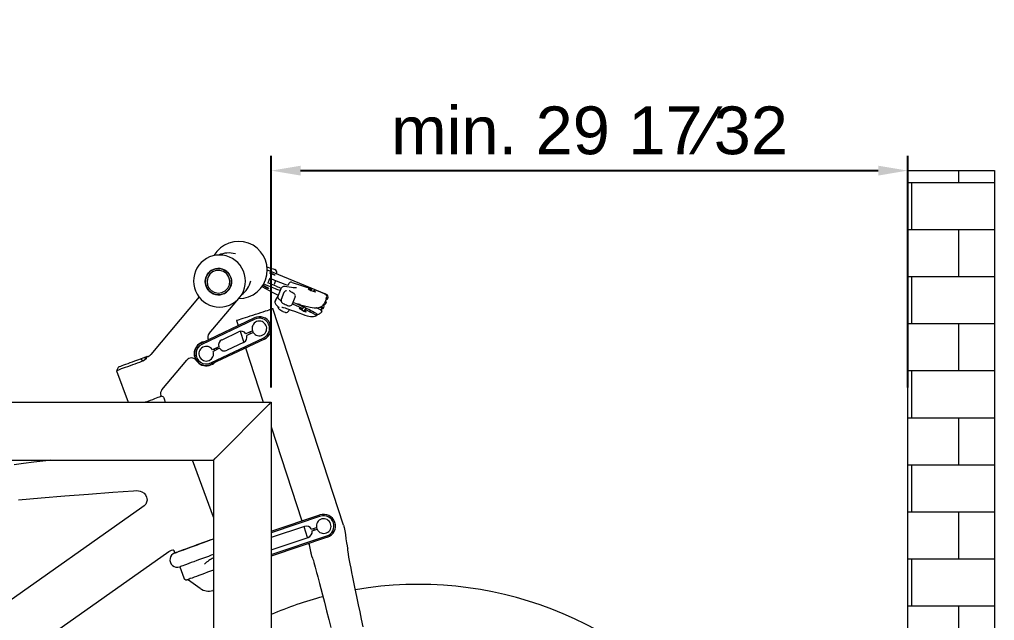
# Model space of a CAD drawing. Header units: inches. Extents: x -9 to 508, y -1 to 141.
# Drawn here: x 386.9 to 420.07, y 120.35 to 140.79 of the extents above; entities that cross this region are included whole.
import ezdxf

# ---------------------------------------------------------------- set-up
doc = ezdxf.new("R2010")
doc.units = ezdxf.units.IN
doc.header["$PDSIZE"] = -1
doc.layers.add('ZANO_R', color=7, linetype='Continuous', lineweight=0)
doc.layers.add('ZANO_W', color=1, linetype='Continuous', lineweight=0)
doc.styles.get("Standard").update_dxf_attribs({"font": 'arial.ttf'})
doc.dimstyles.new('amerykanie', dxfattribs={"dimtxt": 50, "dimasz": 50, "dimexe": 0.5, "dimexo": 0.5, "dimgap": 1, "dimtad": 1, "dimdec": 0, "dimzin": 0, "dimlunit": 5, "dimtxsty": 'Standard', "dimcen": 0.09, "dimclrd": 1, "dimclre": 1, "dimclrt": 1, "dimazin": 0, "dimtfac": 1, "dimtdec": 0, "dimtmove": 0, "dimatfit": 3, "dimfxl": 1, "dimtzin": 0, "dimarcsym": 1})

# ---------------------------------------------------------------- blocks, each defined once
blk = doc.blocks.new('*D387')
at = {"layer": 'Defpoints', "color": 0}
for p in [(417.116, 135.648), (395.463, 127.774), (417.116, 127.774)]:
    blk.add_point(p, dxfattribs=at)
at = {"layer": 'ZANO_W', "color": 1, "lineweight": -2}
for p, q in [((395.463, 128.274), (395.463, 136.148)), ((417.116, 128.274), (417.116, 136.148)), ((396.463, 135.648), (416.116, 135.648))]:
    blk.add_line(p, q, dxfattribs=at)
at = {"layer": 'ZANO_W', "color": 1}
for points in [[(396.463, 135.814), (396.463, 135.481), (395.463, 135.648)], [(416.116, 135.481), (416.116, 135.814), (417.116, 135.648)]]:
    blk.add_solid(points, dxfattribs=at)
at = {"layer": 'ZANO_W', "color": 1, "insert": (406.29, 137.006), "char_height": 1.625, "attachment_point": 5}
blk.add_mtext('min. 29 17⁄32', dxfattribs=at)
blk = doc.blocks.new('*D414')
at = {"layer": 'Defpoints', "color": 0}
for p in [(365.936, 125.805), (365.936, 125.805), (393.494, 125.805), (369.208, 120.137), (365.936, 96.435)]:
    blk.add_point(p, dxfattribs=at)
at = {"layer": 'ZANO_W', "color": 1, "lineweight": -2}
blk.add_arc((365.936, 125.805), 6.545, 278.7629, 351.2371, dxfattribs=at)
at = {"layer": 'ZANO_W', "color": 1}
for points in [[(372.57, 124.795), (372.238, 124.821), (372.48, 125.805)], [(366.92, 119.503), (366.945, 119.171), (365.936, 119.26)]]:
    blk.add_solid(points, dxfattribs=at)
at = {"layer": 'ZANO_W', "color": 1, "insert": (369.616, 122.125), "char_height": 1.625, "attachment_point": 5, "rotation": 45}
blk.add_mtext("90%%d0'", dxfattribs=at)

msp = doc.modelspace()

# ---------------------------------------------------------------- hatches: boundary and pattern name
at = {"layer": 'ZANO_R', "ltscale": 10, "transparency": 33554602}
h = msp.add_hatch(dxfattribs=at)
h.set_pattern_fill('AR-B816', color=256, scale=0.007874)
h.set_pattern_definition([(0, (-27.5438, 120.8462), (0, 1.599997), []), (90, (-27.5438, 120.8462), (-1.599997, 1.599997), [1.599997, -1.599997])])
h.paths.add_polyline_path([(417.1165, 135.64767), (417.1165, 96.27767), (420.06925, 96.27767), (420.06925, 135.64767)])

# ---------------------------------------------------------------- linework, layer by layer
at = {"layer": 'ZANO_R'}
for p, q in [((417.1165, 96.27767), (417.1165, 135.64767)), ((417.1165, 135.64767), (420.06925, 135.64767)), ((420.06925, 135.64767), (420.06925, 96.27767)), ((363.967, 127.77367), (395.463, 127.77367)), ((395.463, 127.77367), (395.463, 96.43515)), ((395.38426, 127.69493), (393.57324, 125.88391)), ((365.9355, 125.80517), (393.4945, 125.80517)), ((393.4945, 125.80517), (393.4945, 96.43515))]:
    msp.add_line(p, q, dxfattribs=at)
at = {"layer": 'ZANO_R', "color": 253}
for p, q in [((395.31735, 132.3798), (395.4393, 132.33642)), ((397.33745, 131.44186), (395.33863, 132.26728)), ((395.64478, 132.14085), (395.64994, 132.15535)), ((395.14612, 131.70639), (395.51186, 131.50844)), ((395.20273, 131.79644), (395.59673, 131.63862)), ((395.34906, 131.82915), (395.37866, 131.84624)), ((395.6272, 131.71775), (395.34906, 131.82915)), ((395.39412, 131.94394), (395.36646, 131.87471)), ((395.41359, 131.99069), (395.69173, 131.87928)), ((395.61129, 131.9115), (395.5594, 131.78161)), ((396.04736, 131.78744), (396.03446, 131.75513)), ((396.17523, 131.84927), (396.84498, 131.62504)), ((395.69767, 131.41257), (395.66418, 131.35064)), ((395.78735, 131.6322), (395.69517, 131.40144)), ((395.69813, 131.4017), (395.69778, 131.4004)), ((395.78982, 131.63121), (395.79015, 131.63252)), ((395.89474, 131.49902), (395.80256, 131.26826)), ((396.84498, 131.62504), (396.81975, 131.6093)), ((396.82343, 131.5711), (396.84498, 131.62504)), ((396.91149, 131.57095), (396.90001, 131.54221)), ((396.91199, 131.57151), (396.94371, 131.5913)), ((397.27846, 131.46352), (397.28383, 131.46131)), ((393.00648, 131.35258), (391.36614, 129.39771)), ((393.35107, 130.1103), (394.28699, 131.22568)), ((395.66418, 131.35065), (395.59904, 131.23046)), ((395.6012, 131.22929), (395.6016, 131.23077)), ((395.79958, 131.26619), (395.80092, 131.25952)), ((396.18499, 131.11534), (396.27718, 131.3461)), ((396.18837, 131.1238), (396.53495, 130.96364)), ((396.30976, 131.12812), (396.52692, 131.02776)), ((397.17827, 131.03504), (397.20973, 131.05467)), ((397.26397, 131.13529), (397.25106, 131.10298)), ((397.25909, 131.08648), (397.256, 131.08477)), ((397.25909, 131.08648), (397.28475, 131.1013)), ((397.26411, 131.13538), (397.26397, 131.13529)), ((397.33896, 131.29687), (397.2788, 131.14628)), ((397.28058, 131.15073), (397.30834, 131.13934)), ((397.29441, 131.18535), (397.32217, 131.17395)), ((397.30126, 131.13525), (397.30834, 131.13934)), ((397.30834, 131.13934), (397.32217, 131.17395)), ((397.32217, 131.17395), (397.34075, 131.18468)), ((397.32762, 131.1508), (397.34144, 131.18542)), ((397.33034, 131.30144), (397.34325, 131.33374)), ((397.33034, 131.30144), (397.33048, 131.30152)), ((397.33128, 131.27765), (397.35904, 131.26625)), ((397.35904, 131.26625), (397.37287, 131.30087)), ((397.37762, 131.27698), (397.35904, 131.26625)), ((397.36578, 131.29678), (397.37287, 131.30087)), ((397.37832, 131.27772), (397.37762, 131.27698)), ((397.37832, 131.27772), (397.39214, 131.31234)), ((397.92133, 123.59048), (395.52153, 130.95955)), ((396.05765, 130.87777), (396.07031, 130.90114)), ((396.0725, 130.90496), (396.08497, 130.92803)), ((396.53495, 130.96364), (396.50966, 130.94776)), ((396.56106, 131.0118), (396.53495, 130.96364)), ((396.53879, 130.9703), (396.53845, 130.9701)), ((396.53861, 130.97038), (396.53879, 130.9703)), ((396.5612, 131.01173), (396.53879, 130.9703)), ((396.63769, 130.97497), (396.59654, 130.89904)), ((396.597, 130.89952), (396.6288, 130.91948)), ((396.6288, 130.91948), (396.65448, 130.96686)), ((396.94628, 130.75486), (396.95137, 130.75205)), ((396.97942, 130.79712), (397.0067, 130.78203)), ((397.11276, 130.92324), (397.00771, 130.98167)), ((397.11491, 130.92712), (397.01607, 130.98189)), ((397.05427, 130.75617), (397.05443, 130.75627)), ((397.10566, 130.78303), (397.13133, 130.79785)), ((397.11402, 131.00138), (397.21507, 130.94547)), ((397.16007, 131.01053), (397.1484, 131.01703)), ((397.16218, 131.01453), (397.15305, 131.01959)), ((397.15776, 130.90155), (397.18929, 130.95973)), ((397.15777, 130.90154), (397.18925, 130.95975)), ((397.16924, 130.83681), (397.16986, 130.83795)), ((397.16979, 130.83782), (397.17178, 130.84132)), ((397.17178, 130.84132), (397.18951, 130.8741)), ((397.21507, 130.94547), (397.23365, 130.9562)), ((397.2343, 130.95683), (397.25204, 130.98957)), ((397.25204, 130.98957), (397.25389, 130.99315)), ((397.25388, 130.99315), (397.2545, 130.99429)), ((393.08048, 129.78467), (394.88643, 130.64404)), ((394.90792, 130.5989), (393.10197, 129.73952)), ((394.28543, 130.55701), (394.34153, 130.38475)), ((393.78722, 129.89948), (394.35158, 130.16804)), ((394.40657, 130.18503), (394.52886, 129.80952)), ((394.82131, 130.2033), (394.60317, 130.0995)), ((394.84709, 130.14912), (394.62896, 130.04532)), ((394.73054, 130.16011), (394.75632, 130.10593)), ((393.40275, 129.10743), (395.2087, 129.96681)), ((395.23018, 129.92166), (393.42424, 129.06229)), ((394.52345, 129.80685), (393.95909, 129.53829)), ((393.68171, 129.66101), (393.46358, 129.55721)), ((393.70749, 129.60683), (393.48936, 129.50303)), ((393.54601, 129.53036), (393.52035, 129.58422)), ((393.61179, 129.5543), (393.58379, 129.61442)), ((393.61096, 129.62734), (393.63674, 129.57316)), ((394.59134, 129.61766), (395.19184, 127.77367)), ((391.01324, 129.24701), (391.13587, 129.29164)), ((391.01324, 129.24701), (391.11562, 129.17786)), ((391.20317, 129.24519), (391.11562, 129.17786)), ((391.20317, 129.24519), (391.13587, 129.29164)), ((391.74358, 128.19457), (392.59309, 129.20698)), ((390.26331, 128.97406), (390.20355, 128.84589)), ((390.20355, 128.84589), (390.5938, 127.77367)), ((391.71697, 127.97707), (391.70904, 127.99886)), ((391.78087, 127.9601), (391.71697, 127.97707)), ((391.81647, 127.88642), (391.85751, 127.77367)), ((395.463, 126.94103), (396.50649, 123.73675)), ((393.4945, 123.86084), (392.78682, 125.80517)), ((391.06269, 124.19593), (378.21009, 115.13306)), ((395.463, 123.38847), (397.1203, 123.94162)), ((397.13613, 123.89419), (395.463, 123.33576)), ((396.59077, 123.55403), (395.463, 123.17763)), ((396.56843, 123.54658), (396.68583, 123.18605)), ((396.83216, 123.45538), (397.00201, 123.51207)), ((396.85115, 123.39847), (397.02101, 123.45516)), ((395.463, 122.5978), (397.35775, 123.2302)), ((397.37358, 123.18277), (395.463, 122.54509)), ((395.463, 122.75594), (396.71741, 123.17461)), ((396.68522, 123.18793), (396.69198, 123.16612)), ((396.69713, 123.19181), (396.70391, 123.1701)), ((398.06106, 122.81644), (398.06383, 122.78878)), ((379.21775, 113.70229), (391.98314, 122.70367)), ((392.15024, 122.7299), (392.18, 122.64812)), ((396.87336, 122.45825), (396.84347, 122.53448)), ((392.35101, 122.17827), (392.48782, 121.80239)), ((393.4945, 122.06238), (393.29727, 121.99059)), ((393.04278, 121.44305), (392.64987, 121.71885)), ((393.4945, 121.37984), (393.47919, 121.37506))]:
    msp.add_line(p, q, dxfattribs=at)
at = {"layer": 'ZANO_R', "color": 253, "flags": 128}
for points in [[(394.02617, 132.13282), (394.0673, 132.06342), (394.0955, 131.98785), (394.10987, 131.90856), (394.10994, 131.82808), (394.0957, 131.74901), (394.06763, 131.67388), (394.02661, 131.60511), (393.97397, 131.54491), (393.91139, 131.49521), (393.8409, 131.45762), (393.76475, 131.43333), (393.6854, 131.42314), (393.60539, 131.42736), (393.5273, 131.44587), (393.45363, 131.47806), (393.38675, 131.52291), (393.32882, 131.57897), (393.28169, 131.64444), (393.24688, 131.71721), (393.22551, 131.79495), (393.21827, 131.87516), (393.22538, 131.95526), (393.24662, 132.03267), (393.28131, 132.10491), (393.32833, 132.16966), (393.38617, 132.22483), (393.45297, 132.26865), (393.52659, 132.29972), (393.60465, 132.31703), (393.68465, 132.32002), (393.76402, 132.30861), (393.84021, 132.28316), (393.91077, 132.24448), (393.97342, 132.19383), (394.02617, 132.13282)], [(394.0509, 132.09454), (394.00453, 132.16055), (393.94723, 132.21727), (393.88087, 132.26289), (393.80757, 132.29593), (393.72969, 132.31534), (393.64972, 132.32049), (393.57025, 132.31122), (393.49382, 132.28783), (393.4229, 132.25106), (393.35975, 132.20209), (393.30642, 132.14251), (393.2646, 132.07423), (393.23566, 131.99944), (393.22052, 131.92054), (393.21966, 131.84008), (393.23312, 131.76063), (393.26045, 131.68475), (393.30079, 131.61489), (393.35283, 131.55328), (393.41491, 131.5019), (393.48502, 131.46241), (393.56092, 131.43608), (393.64016, 131.42375), (393.7202, 131.42581), (393.79847, 131.44221), (393.87244, 131.47242), (393.93975, 131.51546), (393.99823, 131.56995), (394.04599, 131.63414), (394.08151, 131.70597), (394.10364, 131.78312), (394.11168, 131.86312), (394.10535, 131.9434), (394.08488, 132.02138), (394.0509, 132.09454)], [(393.33052, 131.67863), (393.4136, 131.57789), (393.52503, 131.51027), (393.65215, 131.48303), (393.78187, 131.49977), (393.89678, 131.55811), (393.98681, 131.65266), (394.03957, 131.77056), (394.05082, 131.90108), (394.01811, 132.02831), (393.94635, 132.13669), (393.84169, 132.21636), (393.71849, 132.25652), (393.58764, 132.25368), (393.46664, 132.20753), (393.36775, 132.12368), (393.30258, 132.01149), (393.27793, 131.8836), (393.29713, 131.75332), (393.33052, 131.67863)], [(395.3386, 132.26721), (395.33765, 132.26767), (395.33571, 132.26804), (395.33555, 132.26789)], [(395.58188, 132.09751), (395.57029, 132.09773), (395.54646, 132.10366), (395.51404, 132.1144), (395.47795, 132.12831), (395.4437, 132.14327), (395.41648, 132.15702), (395.40046, 132.16745), (395.39806, 132.17297), (395.40966, 132.17276), (395.43348, 132.16683), (395.4659, 132.15609), (395.50199, 132.14218), (395.53625, 132.12722), (395.56346, 132.11347), (395.57948, 132.10304), (395.58188, 132.09751)], [(395.4393, 132.33642), (395.48733, 132.31933), (395.5292, 132.30444), (395.56166, 132.29289), (395.58221, 132.28558), (395.58924, 132.28308)], [(395.36949, 131.64441), (395.35827, 131.64542), (395.3355, 131.6536), (395.30467, 131.66772), (395.27045, 131.68562), (395.23806, 131.70457), (395.21243, 131.72169), (395.19747, 131.73438), (395.19544, 131.7407), (395.20666, 131.73969), (395.22943, 131.73151), (395.26027, 131.71739), (395.29448, 131.69949), (395.32687, 131.68054), (395.3525, 131.66342), (395.36747, 131.65073), (395.36949, 131.64441)], [(396.32247, 131.6619), (396.32218, 131.66189), (396.31294, 131.66119), (396.29294, 131.66125), (396.26021, 131.66337), (396.21319, 131.66858), (396.15016, 131.67764), (396.07004, 131.69012), (395.98846, 131.70115), (395.92226, 131.70541), (395.88449, 131.70296), (395.86189, 131.69799), (395.83544, 131.68631), (395.81083, 131.66651), (395.79175, 131.63817), (395.79024, 131.6325)], [(396.04736, 131.78744), (396.06321, 131.81434), (396.0686, 131.82049)], [(395.69805, 131.40172), (395.68996, 131.37135), (395.69174, 131.33998), (395.70016, 131.31425), (395.7124, 131.29315), (395.72806, 131.27432), (395.75078, 131.2536), (395.78926, 131.22525), (395.79518, 131.22102)], [(396.27545, 131.34631), (396.28093, 131.35884), (396.28365, 131.39074), (396.27823, 131.41676), (396.26823, 131.4375), (396.2561, 131.45329), (396.24367, 131.46487), (396.23144, 131.47379), (396.21296, 131.48496), (396.17051, 131.50748), (396.13105, 131.52873), (396.10228, 131.54532), (396.0836, 131.55755), (396.07353, 131.56525), (396.07272, 131.56593)], [(396.78301, 131.61676), (396.75063, 131.62613), (396.72873, 131.63022), (396.7197, 131.62858), (396.72452, 131.6214), (396.74268, 131.60945), (396.77218, 131.59405), (396.80978, 131.57689), (396.85136, 131.55985), (396.89235, 131.54481), (396.92825, 131.53341), (396.95513, 131.5269), (396.97004, 131.526), (396.97133, 131.53081), (396.95888, 131.5408), (396.93403, 131.55487)], [(396.91199, 131.57151), (396.91142, 131.57064), (396.91185, 131.56938), (396.91326, 131.56775), (396.91564, 131.56576), (396.91896, 131.56345), (396.92317, 131.56084), (396.92822, 131.55797), (396.93403, 131.55487)], [(395.6018, 131.23069), (395.5901, 131.20073), (395.58825, 131.16905), (395.59371, 131.14205), (395.60372, 131.11888), (395.61795, 131.09698), (395.64026, 131.07128), (395.67749, 131.03615), (395.7019, 131.01339), (395.7152, 131.00015), (395.72085, 130.99389), (395.72077, 130.99405)], [(395.68418, 131.02991), (395.68522, 131.00635), (395.69406, 130.9803), (395.70455, 130.96335), (395.71647, 130.94984), (395.72973, 130.93825), (395.75141, 130.92267), (395.78489, 130.90168), (395.82441, 130.87912), (395.84842, 130.8665)], [(395.80359, 131.26856), (395.7961, 131.24323), (395.79683, 131.21347), (395.80858, 131.18066), (395.82003, 131.16431), (395.8332, 131.15125), (395.84614, 131.14163), (395.86332, 131.1314), (395.89659, 131.11484), (395.93715, 131.09699), (395.96577, 131.08554)], [(395.96577, 131.08554), (395.97935, 131.08011), (396.01823, 131.06628), (396.05309, 131.05608), (396.07436, 131.05211), (396.09809, 131.05163), (396.12735, 131.0584), (396.15336, 131.0733), (396.17522, 131.09717), (396.18326, 131.11555)], [(396.44861, 131.09081), (396.45065, 131.09027), (396.59786, 131.05184), (396.6992, 131.02671), (396.78419, 131.00747), (396.85496, 130.9938), (396.92142, 130.98449), (396.97595, 130.98081), (397.028, 130.98222), (397.07847, 130.99025), (397.1148, 131.00162), (397.1455, 131.01543), (397.17122, 131.02961), (397.17826, 131.03411)], [(397.23424, 131.07705), (397.24255, 131.07883), (397.25909, 131.08648)], [(394.28543, 130.55701), (394.29202, 130.55915), (394.31164, 130.56554), (394.34387, 130.57604), (394.38803, 130.59042), (394.44318, 130.60838), (394.50813, 130.62953), (394.58152, 130.65343), (394.66176, 130.67956), (394.74716, 130.70737), (394.83589, 130.73626), (394.92606, 130.76563), (395.01574, 130.79484), (395.10304, 130.82327), (395.18608, 130.85031), (395.2631, 130.87539), (395.33246, 130.89798), (395.39267, 130.91758), (395.44246, 130.9338), (395.48075, 130.94627), (395.50675, 130.95474), (395.51989, 130.95901), (395.52153, 130.95955)], [(395.82164, 131.00225), (395.82213, 131.00222), (395.83171, 131.00158), (395.8519, 130.99863), (395.88409, 130.99187), (395.93098, 130.97932), (395.98584, 130.96231), (396.05532, 130.93872), (396.14153, 130.90764), (396.25046, 130.86695), (396.34608, 130.83093)], [(395.84842, 130.8665), (395.86014, 130.86034), (395.89618, 130.84335), (395.93077, 130.83018), (395.95296, 130.82533), (395.98514, 130.82595), (396.01498, 130.83602), (396.04041, 130.85482), (396.05645, 130.87776)], [(396.34608, 130.83093), (396.4004, 130.81047), (396.52374, 130.76547), (396.60957, 130.73626), (396.68179, 130.71427), (396.74341, 130.69891), (396.80011, 130.6891), (396.85304, 130.68533), (396.90533, 130.68885), (396.95413, 130.70107), (396.98514, 130.71422), (397.01093, 130.72801), (397.02195, 130.735)], [(396.47446, 130.9585), (396.4436, 130.9711), (396.42259, 130.97711), (396.41375, 130.97588), (396.41804, 130.96755), (396.43499, 130.95303), (396.46275, 130.93391), (396.49826, 130.91229), (396.53763, 130.89054), (396.57653, 130.87106), (396.61071, 130.85597), (396.63641, 130.84694), (396.6508, 130.84495), (396.65231, 130.85022), (396.64078, 130.86218), (396.61747, 130.87952)], [(396.597, 130.89952), (396.59641, 130.89859), (396.59675, 130.89716), (396.59803, 130.89525), (396.60023, 130.89287), (396.60332, 130.89008), (396.60726, 130.88689), (396.612, 130.88335), (396.61747, 130.87952)], [(397.0553, 130.76196), (397.06209, 130.76533), (397.06757, 130.77032)], [(394.82131, 130.2033), (394.83533, 130.16981), (394.84709, 130.14912)], [(391.11562, 129.17786), (391.05326, 129.15516), (390.98281, 129.12951), (390.90605, 129.10158), (390.82491, 129.07204), (390.74143, 129.04166), (390.65772, 129.01119), (390.57588, 128.9814), (390.49798, 128.95305), (390.42597, 128.92684), (390.36167, 128.90344), (390.30669, 128.88343), (390.26243, 128.86732), (390.23, 128.85551), (390.2102, 128.84831), (390.20355, 128.84589)], [(390.26331, 128.97406), (390.265, 128.97467), (390.27845, 128.97957), (390.30494, 128.98921), (390.34363, 129.00329), (390.39332, 129.02138), (390.45249, 129.04291), (390.51927, 129.06722), (390.59161, 129.09355), (390.66725, 129.12108), (390.74384, 129.14895), (390.81901, 129.17631), (390.89041, 129.2023), (390.95583, 129.22611), (391.01324, 129.24701)], [(391.13587, 129.29164), (391.15427, 129.29834), (391.19663, 129.31376), (391.21497, 129.32043), (391.21496, 129.32043)], [(391.23638, 129.32558), (391.23646, 129.32565), (391.2357, 129.32504), (391.23326, 129.32298), (391.22937, 129.31912), (391.22491, 129.31358), (391.22057, 129.30646), (391.21791, 129.30066), (391.21475, 129.29214), (391.21382, 129.28896), (391.21264, 129.28419), (391.21114, 129.27762), (391.21088, 129.27632), (391.20843, 129.26423), (391.20317, 129.24519)], [(391.23646, 129.32565), (391.22571, 129.32304), (391.21497, 129.32043)], [(391.15814, 127.77367), (391.18839, 127.78468), (391.27108, 127.81478), (391.35173, 127.84413), (391.42836, 127.87203), (391.49908, 127.89777), (391.56215, 127.92072), (391.61602, 127.94033), (391.65936, 127.9561), (391.6911, 127.96765), (391.71046, 127.9747), (391.71697, 127.97707)], [(391.78072, 127.95954), (391.78055, 127.96007), (391.78062, 127.95986)], [(391.79421, 127.94758), (391.79534, 127.94448), (391.80293, 127.92363), (391.81647, 127.88642)], [(387.94656, 125.80517), (387.78868, 125.78476), (387.39058, 125.7339), (387.02964, 125.68828), (386.71113, 125.64839)], [(386.86771, 124.45528), (387.64021, 124.52077), (388.43735, 124.5861), (389.24853, 124.65003), (390.06898, 124.712), (390.7813, 124.76363)], [(390.78127, 124.76376), (390.86614, 124.76813), (390.94195, 124.76452), (391.00739, 124.75132), (391.06196, 124.73023), (391.14023, 124.67619), (391.1852, 124.62329), (391.22149, 124.55035), (391.23383, 124.49973), (391.23626, 124.44103), (391.22353, 124.37722), (391.19088, 124.31271), (391.13586, 124.25185), (391.06157, 124.19514)], [(396.90667, 123.48025), (396.9157, 123.44914), (396.92566, 123.42334)], [(397.00201, 123.51207), (397.00338, 123.50579), (397.02101, 123.45516)], [(397.92133, 123.59048), (397.94459, 123.51162), (397.96618, 123.40672), (397.98598, 123.27484), (398.00483, 123.13228), (398.02448, 122.99569), (398.04395, 122.89087), (398.06106, 122.81644)], [(393.49905, 123.12821), (393.48374, 123.12264), (393.40519, 123.09405), (393.31894, 123.06266), (393.22646, 123.029), (393.12935, 122.99365), (393.02925, 122.95722), (392.92789, 122.92033), (392.827, 122.8836), (392.7283, 122.84768), (392.63349, 122.81317), (392.54418, 122.78066), (392.4619, 122.75072), (392.38807, 122.72385), (392.32394, 122.7005), (392.27061, 122.68109), (392.22899, 122.66595), (392.19981, 122.65532), (392.18354, 122.64941), (392.18, 122.64812)], [(392.18, 122.64812), (392.18664, 122.65053), (392.20642, 122.65773), (392.23902, 122.6696), (392.28387, 122.68592), (392.34021, 122.70643), (392.40707, 122.73076), (392.48331, 122.75851), (392.56763, 122.7892), (392.65858, 122.8223), (392.7546, 122.85725), (392.85406, 122.89345), (392.95525, 122.93028), (393.05644, 122.96711), (393.1559, 123.00331), (393.25192, 123.03826), (393.34287, 123.07137), (393.42719, 123.10205), (393.4945, 123.12655)], [(396.68522, 123.18793), (396.6971, 123.1918), (396.6971, 123.1918)], [(391.98312, 122.70365), (392.06419, 122.74301), (392.11133, 122.75225), (392.12506, 122.75168), (392.13682, 122.74808), (392.14147, 122.74489), (392.14517, 122.74072), (392.15024, 122.72989)], [(398.58935, 120.14234), (398.53511, 120.40254), (398.48366, 120.64955), (398.43509, 120.88278), (398.3753, 121.1702), (398.32213, 121.42629), (398.27482, 121.65517), (398.24069, 121.8217), (398.20797, 121.98299), (398.17711, 122.13721), (398.14827, 122.2837), (398.1279, 122.38901), (398.10694, 122.50029), (398.0875, 122.60866), (398.07504, 122.68183), (398.06584, 122.74206), (398.06325, 122.78214), (398.06465, 122.79831)], [(393.4945, 122.59447), (393.42293, 122.56842), (393.32691, 122.53347), (393.22745, 122.49727), (393.12626, 122.46044), (393.02507, 122.42361), (392.92561, 122.38741), (392.82959, 122.35246), (392.73864, 122.31935), (392.65432, 122.28867), (392.57808, 122.26092), (392.51122, 122.23658), (392.45488, 122.21607), (392.41003, 122.19975), (392.37743, 122.18789), (392.35765, 122.18069), (392.35101, 122.17827)], [(396.8693, 122.45879), (396.86998, 122.46065), (396.8811, 122.43547), (396.89572, 122.38839), (396.91459, 122.32395), (396.93643, 122.24735), (396.95907, 122.16568), (396.98458, 122.07176), (397.00666, 121.98945), (397.02562, 121.91816), (397.04641, 121.83955), (397.06973, 121.75081), (397.10556, 121.61359), (397.15029, 121.44109), (397.2046, 121.23044), (397.26888, 120.97987), (397.34536, 120.68068), (397.41988, 120.3887), (397.48918, 120.11704)], [(393.29727, 121.99059), (393.19627, 121.95383), (393.09751, 121.91789), (393.00316, 121.88355), (392.91531, 121.85157), (392.8359, 121.82267), (392.76669, 121.79748), (392.7092, 121.77655), (392.66471, 121.76036), (392.63419, 121.74925)]]:
    msp.add_lwpolyline(points, dxfattribs=at)
at = {"layer": 'ZANO_R', "flags": 128}
for points in [[(395.463, 127.77367), (395.46149, 127.77216), (395.45701, 127.76768), (395.44973, 127.7604), (395.43994, 127.75061), (395.42801, 127.73868), (395.41439, 127.72506), (395.39962, 127.71029), (395.38426, 127.69493)], [(395.38426, 127.69493), (395.39962, 127.71029), (395.41439, 127.72506), (395.42801, 127.73868), (395.43994, 127.75061), (395.44973, 127.7604), (395.45701, 127.76768), (395.46149, 127.77216), (395.463, 127.77367)], [(393.57324, 125.88391), (393.55957, 125.87024), (393.54631, 125.85698), (393.53387, 125.84454), (393.52263, 125.8333), (393.51292, 125.82359), (393.50505, 125.81572), (393.49925, 125.80992), (393.4957, 125.80637), (393.4945, 125.80517)], [(393.4945, 125.80517), (393.49601, 125.80669), (393.50049, 125.81117), (393.50777, 125.81844), (393.51756, 125.82824), (393.52949, 125.84017), (393.54311, 125.85378), (393.55788, 125.86855), (393.57324, 125.88391)]]:
    msp.add_lwpolyline(points, dxfattribs=at)
at = {"layer": 'ZANO_R', "color": 253}
for centre, radius, start, end in [((394.35308, 132.26863), 0.97275, 270.271754, 149.710724), ((393.69952, 131.89773), 0.88115, 29.659161, 210.340785), ((394.01407, 131.95962), 0.88799, 75.003622, 112.73897), ((393.70476, 131.88865), 0.88115, 209.659585, 30.340361), ((395.55572, 132.18887), 0.1, 340.417514, 70.417514), ((393.91954, 132.12891), 0.8839, 307.239561, 344.918329), ((395.50796, 132.10876), 0.48002, 229.979809, 253.11773), ((398.24815, 138.25839), 7.04623, 248.163165, 249.718563), ((398.12459, 137.9309), 6.52234, 248.098922, 251.366464), ((396.14454, 131.75103), 0.10292, 72.650315, 137.552441), ((397.90301, 135.91497), 5.01349, 241.514103, 243.903748), ((397.45758, 136.25742), 4.97957, 248.056212, 250.120724), ((395.99243, 131.46329), 0.10315, 93.755823, 159.554424), ((396.81863, 131.69804), 0.08875, 246.337751, 270.72874), ((394.59691, 124.94109), 7.05215, 67.651047, 70.562491), ((397.25048, 131.3672), 0.09861, 340.168344, 55.696872), ((397.29928, 131.34943), 0.1, 338.224571, 67.561718), ((393.83013, 121.45191), 9.98823, 74.80195, 76.270389), ((393.94317, 125.44574), 6.151, 62.939807, 65.161959), ((397.16686, 131.13531), 0.0902, 297.938783, 339.00063), ((397.16654, 131.04186), 0.1, 331.595798, 25.647287), ((397.28686, 131.19399), 0.06048, 247.448852, 283.774521), ((397.23475, 131.1879), 0.1, 300, 338.224571), ((397.28603, 131.14486), 0.06768, 36.041083, 74.362652), ((397.35115, 131.3426), 0.04811, 244.551509, 287.710397), ((396.85621, 131.50718), 0.68458, 230.752102, 252.358471), ((396.51399, 131.02499), 0.07735, 239.264091, 266.793369), ((393.81062, 125.09602), 6.46953, 61.008338, 64.175954), ((393.62697, 124.74362), 6.87417, 61.092006, 64.073115), ((393.63045, 124.77153), 6.89372, 60.935101, 63.174468), ((396.99912, 130.83983), 0.10011, 256.126816, 316.924413), ((397.05568, 130.86865), 0.09914, 240.685155, 300.276951), ((397.04445, 130.75066), 0.1856, 39.828088, 68.404399), ((397.0419, 130.74541), 0.19583, 41.085602, 68.110087), ((397.08133, 130.88445), 0.1, 300, 331.54315), ((397.10387, 130.85743), 0.16309, 37.271561, 69.841829), ((397.08916, 130.83279), 0.19586, 41.087609, 68.108932), ((395.05831, 130.28285), 0.25, 212.339998, 198.555792), ((395.05831, 130.28285), 0.4, 295.447895, 115.447895), ((395.05831, 130.28285), 0.35, 295.447895, 115.447895), ((393.49021, 129.98417), 0.18774, 137.809885, 206.695369), ((394.43751, 129.98744), 0.2, 34.074822, 115.447895), ((394.43751, 129.98744), 0.2, 295.447895, 16.820968), ((393.25236, 129.42348), 0.4125, 101.306785, 309.589005), ((393.25236, 129.42348), 0.4, 115.447895, 295.447895), ((393.25236, 129.42348), 0.35, 115.447895, 295.447895), ((393.87315, 129.71889), 0.2, 115.447895, 196.820968), ((391.21907, 129.50989), 0.18422, 275.364984, 322.767151), ((393.25236, 129.42348), 0.25, 32.339998, 18.555792), ((393.87315, 129.71889), 0.2, 214.074822, 295.447895), ((392.74643, 129.07884), 0.1996, 38.32564, 140.174283), ((391.8764, 128.07081), 0.18108, 137.041085, 203.269567), ((391.77544, 127.9407), 0.01999, 18.986972, 74.908371), ((397.24694, 123.56219), 0.25, 205.349246, 191.565041), ((397.24694, 123.56219), 0.4, 288.457144, 108.457144), ((397.24694, 123.56219), 0.35, 288.457144, 108.457144), ((396.65409, 123.36432), 0.2, 27.08407, 108.457144), ((396.65409, 123.36432), 0.2, 288.457144, 9.830217), ((383.83799, 119.89458), 13.27075, 11.474571, 13.415377), ((388.15349, 121.00881), 8.8254, 10.007262, 12.88525), ((392.26551, 122.41319), 0.25, 110, 290), ((394.28477, 121.04779), 1.63959, 118.815774, 131.672171), ((392.58179, 121.8366), 0.1, 200, 273.142794), ((392.59258, 121.63689), 0.1, 54.933366, 93.058934), ((392.59243, 121.63702), 0.09998, 54.933075, 68.178077), ((393.33004, 121.85229), 0.5, 234.933366, 287.35545), ((400.45636, 108.8997), 12.68108, 275.527481, 99.663823), ((400.45636, 108.8997), 12.68108, 104.775314, 113.188947)]:
    msp.add_arc(centre, radius, start, end, dxfattribs=at)
for centre, major_axis, ratio, start_param, end_param in [((395.3846, 131.88518), (0.05697, 0.13876), 0.08584546, 1.68150172, 2.02133863), ((395.41225, 131.95441), (0.05697, 0.13876), 0.08584546, 1.34166481, 1.68150172), ((397.24696, 131.36901), (-0.05008, 0.08656), 0.99026385, 5.1167802, 5.37392038), ((396.99868, 130.83934), (-0.05007, 0.08656), 0.9902601, 2.11618622, 2.3733264)]:
    msp.add_ellipse(centre, major_axis=major_axis, ratio=ratio, start_param=start_param, end_param=end_param, dxfattribs=at)

# ---------------------------------------------------------------- dimensions: what is measured, and where the dimension line sits
at = {"layer": 'ZANO_W'}
dim = msp.add_linear_dim(base=(417.1165, 135.64767), p1=(395.463, 127.77367), p2=(417.1165, 127.77367), text='min. 29 17⁄32', dimstyle='amerykanie', override={"dimtxt": 1.625, "dimasz": 1, "dimgap": 0.5, "dimdec": 4, "dimtxsty": 'Standard', "dimaunit": 1, "dimadec": 1, "dimtdec": 4, "dimtmove": 1, "dimfrac": 2}, dxfattribs=at)
dim.commit()
dim.dimension.update_dxf_attribs({"geometry": '*D387', "text_midpoint": (406.28975, 137.00562)})
dim = msp.add_angular_dim_2l(base=(369.20792, 120.13718), line1=((365.9355, 125.80517), (365.9355, 96.43515)), line2=((365.9355, 125.80517), (393.4945, 125.80517)), dimstyle='amerykanie', override={"dimtxt": 1.625, "dimasz": 1, "dimgap": 0.5, "dimdec": 4, "dimaunit": 1, "dimadec": 1, "dimtdec": 4, "dimtmove": 1, "dimfrac": 2}, dxfattribs=at)
dim.commit()
dim.dimension.update_dxf_attribs({"geometry": '*D414', "text_midpoint": (369.61573, 122.12495)})

doc.saveas('drawing.dxf')
